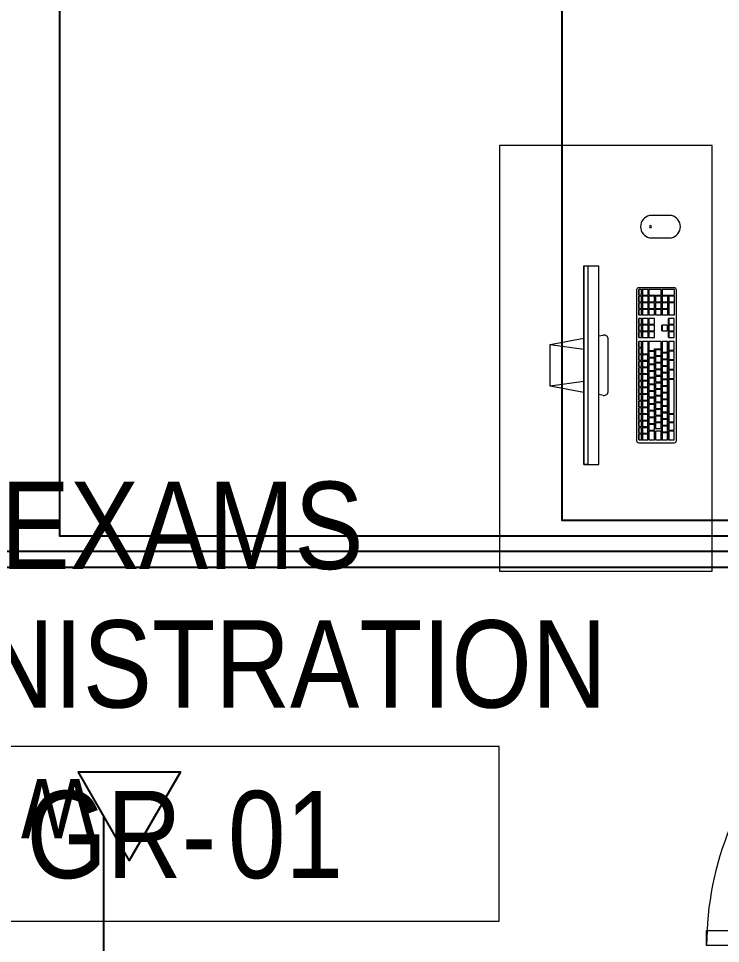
# Model space of a CAD drawing. Header units: millimetres. Extents: x -9358 to 257996, y -67499 to 9117.
# Drawn here: x 36928 to 38939, y -4644 to -1995 of the extents above; entities that cross this region are included whole.
import ezdxf

# ---------------------------------------------------------------- set-up
doc = ezdxf.new("R2010")
doc.units = ezdxf.units.MM
doc.header["$LTSCALE"] = 1000
for name, color, linetype, lineweight in [('A-DOOR', 8, 'Continuous', 9), ('A-DOOR-1', 8, 'Continuous', 18), ('A-DOR', 8, 'Continuous', 9), ('A-FRN', 8, 'Continuous', 9), ('A-GEN-MOD', 8, 'Continuous', 9), ('A-ROM-NAM', 8, 'Continuous', 9)]:
    doc.layers.add(name, color=color, linetype=linetype, lineweight=lineweight)
doc.layers.add('DATANET', color=4, linetype='Continuous')
doc.layers.add('LC-T-OUTLET', color=4, linetype='Continuous')
doc.styles.add('Arial_5', font='arial.ttf', dxfattribs={"width": 0.85, "height": 200})

# ---------------------------------------------------------------- blocks, each defined once
blk = doc.blocks.new('D-W')
at = {"color": 3, "elevation": 0}
blk.add_lwpolyline([(0, 254.5), (146.9, 0), (-146.9, 0), (0, 254.5)], dxfattribs=at)
at = {"layer": 'LC-T-OUTLET', "color": 2}
blk.add_attdef('W', (77.2, 236.3, 0), '', height=170, dxfattribs=at)
blk = doc.blocks.new('2_Seat_computer_desk_11571 - 2_Seat_computer_desk_11571-749485-01-Ground Floor Furniture Plan')
at = {"layer": 'A-FRN'}
for p, q in [((552, 92.9), (570.4, 189.7)), ((570.4, 189.7), (689.3, 189.7)), ((583.7, 92.9), (570.4, 189.7)), ((689.3, 189.7), (676, 92.9)), ((689.3, 189.7), (707.7, 92.9)), ((345.4, 92.9), (345.4, 49.7)), ((914.3, 92.9), (345.4, 92.9)), ((345.4, 81.2), (345.4, 92.9)), ((345.4, 92.9), (914.3, 92.9)), ((914.3, 81.2), (345.4, 81.2)), ((914.3, 92.9), (914.3, 49.7)), ((914.3, 92.9), (914.3, 81.2)), ((345.4, 49.7), (914.3, 49.7)), ((543.6, 37.6), (545.7, 49.7)), ((714, 49.7), (716.1, 37.6)), ((556.1, 22.7), (703.6, 22.7)), ((416, -64.4), (432, -64.4)), ((416, -64.4), (416, -64.6)), ((432, -64.6), (416, -64.6)), ((416, -64.6), (416, -72.6)), ((416, -72.6), (432, -72.6)), ((416, -74.6), (432, -74.6)), ((416, -74.6), (416, -74.9)), ((432, -74.9), (416, -74.9)), ((416, -74.9), (416, -90.8)), ((432, -64.4), (432, -64.6)), ((432, -72.6), (432, -64.6)), ((432, -74.6), (432, -74.9)), ((432, -90.8), (432, -74.9)), ((435, -64.4), (451, -64.4)), ((435, -64.4), (435, -64.6)), ((451, -64.6), (435, -64.6)), ((435, -64.6), (435, -72.6)), ((435, -72.6), (451, -72.6)), ((435, -74.6), (451, -74.6)), ((435, -74.6), (435, -74.9)), ((451, -74.9), (435, -74.9)), ((435, -74.9), (435, -90.8)), ((451, -64.4), (451, -64.6)), ((451, -72.6), (451, -64.6)), ((451, -74.6), (451, -74.9)), ((451, -90.8), (451, -74.9)), ((454, -64.4), (470, -64.4)), ((454, -64.4), (454, -64.6)), ((470, -64.6), (454, -64.6)), ((454, -64.6), (454, -72.6)), ((454, -72.6), (470, -72.6)), ((454, -74.6), (470, -74.6)), ((454, -74.6), (454, -74.9)), ((470, -74.9), (454, -74.9)), ((454, -74.9), (454, -90.8)), ((470, -64.4), (470, -64.6)), ((470, -72.6), (470, -64.6)), ((470, -74.6), (470, -74.9)), ((470, -90.8), (470, -74.9)), ((473, -64.4), (489, -64.4)), ((473, -64.4), (473, -64.6)), ((489, -64.6), (473, -64.6)), ((473, -64.6), (473, -72.6)), ((473, -72.6), (489, -72.6)), ((473, -74.6), (489, -74.6)), ((473, -74.6), (473, -74.9)), ((489, -74.9), (473, -74.9)), ((473, -74.9), (473, -90.8)), ((489, -64.4), (489, -64.6)), ((489, -72.6), (489, -64.6)), ((489, -74.6), (489, -74.9)), ((489, -90.8), (489, -74.9)), ((492, -64.4), (508, -64.4)), ((492, -64.4), (492, -64.6)), ((508, -64.6), (492, -64.6)), ((492, -64.6), (492, -72.6)), ((492, -72.6), (508, -72.6)), ((492, -74.6), (508, -74.6)), ((492, -74.6), (492, -74.9)), ((508, -74.9), (492, -74.9)), ((492, -74.9), (492, -90.8)), ((508, -64.4), (508, -64.6)), ((508, -72.6), (508, -64.6)), ((508, -74.6), (508, -74.9)), ((508, -90.8), (508, -74.9)), ((511, -64.4), (527, -64.4)), ((511, -64.4), (511, -64.6)), ((527, -64.6), (511, -64.6)), ((511, -64.6), (511, -72.6)), ((511, -72.6), (527, -72.6)), ((511, -74.6), (527, -74.6)), ((511, -74.6), (511, -74.9)), ((527, -74.9), (511, -74.9)), ((511, -74.9), (511, -90.8)), ((527, -64.4), (527, -64.6)), ((527, -72.6), (527, -64.6)), ((527, -74.6), (527, -74.9)), ((527, -90.8), (527, -74.9)), ((530, -64.4), (546, -64.4)), ((530, -64.4), (530, -64.6)), ((546, -64.6), (530, -64.6)), ((530, -64.6), (530, -72.6)), ((530, -72.6), (546, -72.6)), ((530, -74.6), (546, -74.6)), ((530, -74.6), (530, -74.9)), ((546, -74.9), (530, -74.9)), ((530, -74.9), (530, -90.8)), ((546, -64.4), (546, -64.6)), ((546, -72.6), (546, -64.6)), ((546, -74.6), (546, -74.9)), ((546, -90.8), (546, -74.9)), ((549, -64.4), (565, -64.4)), ((549, -64.4), (549, -64.6)), ((565, -64.6), (549, -64.6)), ((549, -64.6), (549, -72.6)), ((549, -72.6), (565, -72.6)), ((549, -74.6), (565, -74.6)), ((549, -74.6), (549, -74.9)), ((565, -74.9), (549, -74.9)), ((549, -74.9), (549, -90.8)), ((565, -64.4), (565, -64.6)), ((565, -72.6), (565, -64.6)), ((565, -74.6), (565, -74.9)), ((565, -90.8), (565, -74.9)), ((568, -64.4), (584, -64.4)), ((568, -64.4), (568, -64.6)), ((584, -64.6), (568, -64.6)), ((568, -64.6), (568, -72.6)), ((568, -72.6), (584, -72.6)), ((568, -74.6), (584, -74.6)), ((568, -74.6), (568, -74.9)), ((584, -74.9), (568, -74.9)), ((568, -74.9), (568, -90.8)), ((584, -64.4), (584, -64.6)), ((584, -72.6), (584, -64.6)), ((584, -74.6), (584, -74.9)), ((584, -90.8), (584, -74.9)), ((587, -64.4), (603, -64.4)), ((587, -64.4), (587, -64.6)), ((603, -64.6), (587, -64.6)), ((587, -64.6), (587, -72.6)), ((587, -72.6), (603, -72.6)), ((587, -74.6), (603, -74.6)), ((587, -74.6), (587, -74.9)), ((603, -74.9), (587, -74.9)), ((587, -74.9), (587, -90.8)), ((603, -64.4), (603, -64.6)), ((603, -72.6), (603, -64.6)), ((603, -74.6), (603, -74.9)), ((603, -90.8), (603, -74.9)), ((606, -64.4), (622, -64.4)), ((606, -64.4), (606, -64.6)), ((622, -64.6), (606, -64.6)), ((606, -64.6), (606, -72.6)), ((606, -72.6), (622, -72.6)), ((606, -74.6), (622, -74.6)), ((606, -74.6), (606, -74.9)), ((622, -74.9), (606, -74.9)), ((606, -74.9), (606, -90.8)), ((622, -64.4), (622, -64.6)), ((622, -72.6), (622, -64.6)), ((622, -74.6), (622, -74.9)), ((622, -90.8), (622, -74.9)), ((625, -64.4), (641, -64.4)), ((625, -64.4), (625, -64.6)), ((641, -64.6), (625, -64.6)), ((625, -64.6), (625, -72.6)), ((625, -72.6), (641, -72.6)), ((625, -74.6), (641, -74.6)), ((625, -74.6), (625, -74.9)), ((641, -74.9), (625, -74.9)), ((625, -74.9), (625, -90.8)), ((641, -64.4), (641, -64.6)), ((641, -72.6), (641, -64.6)), ((641, -74.6), (641, -74.9)), ((641, -90.8), (641, -74.9)), ((644, -64.4), (660, -64.4)), ((644, -64.4), (644, -64.6)), ((660, -64.6), (644, -64.6)), ((644, -64.6), (644, -72.6)), ((644, -72.6), (660, -72.6)), ((644, -74.6), (660, -74.6)), ((644, -74.6), (644, -74.9)), ((660, -74.9), (644, -74.9)), ((644, -74.9), (644, -90.8)), ((660, -64.4), (660, -64.6)), ((660, -72.6), (660, -64.6)), ((660, -74.6), (660, -74.9)), ((660, -90.8), (660, -74.9)), ((663, -64.4), (679, -64.4)), ((663, -64.4), (663, -64.6)), ((679, -64.6), (663, -64.6)), ((663, -64.6), (663, -72.6)), ((663, -72.6), (679, -72.6)), ((663, -74.6), (698, -74.6)), ((663, -74.6), (663, -74.9)), ((698, -74.9), (663, -74.9)), ((663, -74.9), (663, -91.1)), ((679, -64.4), (679, -64.6)), ((679, -72.6), (679, -64.6)), ((682, -64.4), (698, -64.4)), ((682, -64.4), (682, -64.6)), ((698, -64.6), (682, -64.6)), ((682, -64.6), (682, -72.6)), ((682, -72.6), (698, -72.6)), ((698, -64.4), (698, -64.6)), ((698, -72.6), (698, -64.6)), ((698, -74.6), (698, -74.9)), ((698, -91.1), (698, -74.9)), ((709.5, -64.4), (725.5, -64.4)), ((709.5, -64.4), (709.5, -64.6)), ((725.5, -64.6), (709.5, -64.6)), ((709.5, -64.6), (709.5, -72.6)), ((709.5, -72.6), (725.5, -72.6)), ((709.5, -74.6), (725.5, -74.6)), ((709.5, -74.6), (709.5, -74.9)), ((725.5, -74.9), (709.5, -74.9)), ((709.5, -74.9), (709.5, -91.1)), ((725.5, -64.4), (725.5, -64.6)), ((725.5, -72.6), (725.5, -64.6)), ((725.5, -74.6), (725.5, -74.9)), ((725.5, -91.1), (725.5, -74.9)), ((728.5, -64.4), (744.5, -64.4)), ((728.5, -64.4), (728.5, -64.6)), ((744.5, -64.6), (728.5, -64.6)), ((728.5, -64.6), (728.5, -72.6)), ((728.5, -72.6), (744.5, -72.6)), ((728.5, -74.6), (744.5, -74.6)), ((728.5, -74.6), (728.5, -74.9)), ((744.5, -74.9), (728.5, -74.9)), ((728.5, -74.9), (728.5, -91.1)), ((744.5, -64.4), (744.5, -64.6)), ((744.5, -72.6), (744.5, -64.6)), ((744.5, -74.6), (744.5, -74.9)), ((744.5, -91.1), (744.5, -74.9)), ((747.5, -64.4), (763.5, -64.4)), ((747.5, -64.4), (747.5, -64.6)), ((763.5, -64.6), (747.5, -64.6)), ((747.5, -64.6), (747.5, -72.6)), ((747.5, -72.6), (763.5, -72.6)), ((747.5, -74.6), (763.5, -74.6)), ((747.5, -74.6), (747.5, -74.9)), ((763.5, -74.9), (747.5, -74.9)), ((747.5, -74.9), (747.5, -91.1)), ((763.5, -64.4), (763.5, -64.6)), ((763.5, -72.6), (763.5, -64.6)), ((763.5, -74.6), (763.5, -74.9)), ((763.5, -91.1), (763.5, -74.9)), ((773.8, -64.4), (789.8, -64.4)), ((773.8, -64.4), (773.8, -64.6)), ((789.8, -64.6), (773.8, -64.6)), ((773.8, -64.6), (773.8, -72.6)), ((773.8, -72.6), (789.8, -72.6)), ((773.8, -74.6), (789.8, -74.6)), ((773.8, -74.6), (773.8, -74.9)), ((789.8, -74.9), (773.8, -74.9)), ((773.8, -74.9), (773.8, -91.1)), ((789.8, -64.4), (789.8, -64.6)), ((789.8, -72.6), (789.8, -64.6)), ((789.8, -74.6), (789.8, -74.9)), ((789.8, -91.1), (789.8, -74.9)), ((792.8, -64.4), (808.8, -64.4)), ((792.8, -64.4), (792.8, -64.6)), ((808.8, -64.6), (792.8, -64.6)), ((792.8, -64.6), (792.8, -72.6)), ((792.8, -72.6), (808.8, -72.6)), ((792.8, -74.6), (808.8, -74.6)), ((792.8, -74.6), (792.8, -74.9)), ((808.8, -74.9), (792.8, -74.9)), ((792.8, -74.9), (792.8, -91.1)), ((808.8, -64.4), (808.8, -64.6)), ((808.8, -72.6), (808.8, -64.6)), ((808.8, -74.6), (808.8, -74.9)), ((808.8, -91.1), (808.8, -74.9)), ((811.8, -64.4), (827.8, -64.4)), ((811.8, -64.4), (811.8, -64.6)), ((827.8, -64.6), (811.8, -64.6)), ((811.8, -64.6), (811.8, -72.6)), ((811.8, -72.6), (827.8, -72.6)), ((811.8, -74.6), (827.8, -74.6)), ((811.8, -74.6), (811.8, -74.9)), ((827.8, -74.9), (811.8, -74.9)), ((811.8, -74.9), (811.8, -91.1)), ((827.8, -64.4), (827.8, -64.6)), ((827.8, -72.6), (827.8, -64.6)), ((827.8, -74.6), (827.8, -74.9)), ((827.8, -91.1), (827.8, -74.9)), ((830.8, -64.4), (846.8, -64.4)), ((830.8, -64.4), (830.8, -64.6)), ((846.8, -64.6), (830.8, -64.6)), ((830.8, -64.6), (830.8, -72.6)), ((830.8, -72.6), (846.8, -72.6)), ((830.8, -74.6), (846.8, -74.6)), ((830.8, -74.6), (830.8, -74.9)), ((846.8, -74.9), (830.8, -74.9)), ((830.8, -74.9), (830.8, -91.1)), ((846.8, -64.4), (846.8, -64.6)), ((846.8, -72.6), (846.8, -64.6)), ((846.8, -74.6), (846.8, -74.9)), ((846.8, -91.1), (846.8, -74.9)), ((416, -90.8), (432, -90.8)), ((416, -93.3), (441, -93.3)), ((416, -93.3), (416, -93.5)), ((441, -93.5), (416, -93.5)), ((416, -93.5), (416, -109.5)), ((435, -90.8), (451, -90.8)), ((441, -93.3), (441, -93.5)), ((441, -109.5), (441, -93.5)), ((444, -93.3), (460, -93.3)), ((444, -93.3), (444, -93.5)), ((460, -93.5), (444, -93.5)), ((444, -93.5), (444, -109.5)), ((454, -90.8), (470, -90.8)), ((460, -93.3), (460, -93.5)), ((460, -109.5), (460, -93.5)), ((463, -93.3), (479, -93.3)), ((463, -93.3), (463, -93.5)), ((479, -93.5), (463, -93.5)), ((463, -93.5), (463, -109.5)), ((473, -90.8), (489, -90.8)), ((479, -93.3), (479, -93.5)), ((479, -109.5), (479, -93.5)), ((482, -93.3), (498, -93.3)), ((482, -93.3), (482, -93.5)), ((498, -93.5), (482, -93.5)), ((482, -93.5), (482, -109.5)), ((492, -90.8), (508, -90.8)), ((498, -93.3), (498, -93.5)), ((498, -109.5), (498, -93.5)), ((501, -93.3), (517, -93.3)), ((501, -93.3), (501, -93.5)), ((517, -93.5), (501, -93.5)), ((501, -93.5), (501, -109.5)), ((511, -90.8), (527, -90.8)), ((517, -93.3), (517, -93.5)), ((517, -109.5), (517, -93.5)), ((520, -93.3), (536, -93.3)), ((520, -93.3), (520, -93.5)), ((536, -93.5), (520, -93.5)), ((520, -93.5), (520, -109.5)), ((530, -90.8), (546, -90.8)), ((536, -93.3), (536, -93.5)), ((536, -109.5), (536, -93.5)), ((539, -93.3), (555, -93.3)), ((539, -93.3), (539, -93.5)), ((555, -93.5), (539, -93.5)), ((539, -93.5), (539, -109.5)), ((549, -90.8), (565, -90.8)), ((555, -93.3), (555, -93.5)), ((555, -109.5), (555, -93.5)), ((558, -93.3), (574, -93.3)), ((558, -93.3), (558, -93.5)), ((574, -93.5), (558, -93.5)), ((558, -93.5), (558, -109.5)), ((568, -90.8), (584, -90.8)), ((574, -93.3), (574, -93.5)), ((574, -109.5), (574, -93.5)), ((577, -93.3), (593, -93.3)), ((577, -93.3), (577, -93.5)), ((593, -93.5), (577, -93.5)), ((577, -93.5), (577, -109.5)), ((587, -90.8), (603, -90.8)), ((593, -93.3), (593, -93.5)), ((593, -109.5), (593, -93.5)), ((596, -93.3), (612, -93.3)), ((596, -93.3), (596, -93.5)), ((612, -93.5), (596, -93.5)), ((596, -93.5), (596, -109.5)), ((606, -90.8), (622, -90.8)), ((612, -93.3), (612, -93.5)), ((612, -109.5), (612, -93.5)), ((615, -93.3), (631, -93.3)), ((615, -93.3), (615, -93.5)), ((631, -93.5), (615, -93.5)), ((615, -93.5), (615, -109.5)), ((625, -90.8), (641, -90.8)), ((631, -93.3), (631, -93.5)), ((631, -109.5), (631, -93.5)), ((634, -93.3), (650, -93.3)), ((634, -93.3), (634, -93.5)), ((650, -93.5), (634, -93.5)), ((634, -93.5), (634, -109.5)), ((644, -90.8), (660, -90.8)), ((650, -93.3), (650, -93.5)), ((650, -109.5), (650, -93.5)), ((653, -93.3), (669, -93.3)), ((653, -93.3), (653, -93.5)), ((669, -93.5), (653, -93.5)), ((653, -93.5), (653, -109.5)), ((663, -91.1), (698, -91.1)), ((669, -93.3), (669, -93.5)), ((669, -109.5), (669, -93.5)), ((672, -93.3), (698, -93.3)), ((672, -93.3), (672, -93.5)), ((698, -93.5), (672, -93.5)), ((672, -93.5), (672, -109.5)), ((698, -93.3), (698, -93.5)), ((698, -128.4), (698, -93.5)), ((709.5, -91.1), (725.5, -91.1)), ((709.5, -93.3), (725.5, -93.3)), ((709.5, -93.5), (709.5, -93.3)), ((709.5, -93.5), (709.5, -109.5)), ((725.5, -93.5), (709.5, -93.5)), ((725.5, -93.3), (725.5, -93.5)), ((725.5, -109.5), (725.5, -93.5)), ((728.5, -91.1), (744.5, -91.1)), ((728.5, -93.3), (744.5, -93.3)), ((728.5, -93.5), (728.5, -93.3)), ((728.5, -93.5), (728.5, -109.5)), ((744.5, -93.5), (728.5, -93.5)), ((744.5, -93.3), (744.5, -93.5)), ((744.5, -109.5), (744.5, -93.5)), ((747.5, -91.1), (763.5, -91.1)), ((747.5, -93.3), (763.5, -93.3)), ((747.5, -93.3), (747.5, -93.5)), ((763.5, -93.5), (747.5, -93.5)), ((747.5, -93.5), (747.5, -109.5)), ((763.5, -93.5), (763.5, -93.3)), ((763.5, -109.5), (763.5, -93.5)), ((773.8, -91.1), (789.8, -91.1)), ((773.8, -93.3), (789.8, -93.3)), ((773.8, -93.3), (773.8, -93.5)), ((789.8, -93.5), (773.8, -93.5)), ((773.8, -93.5), (773.8, -109.8)), ((789.8, -93.3), (789.8, -93.5)), ((789.8, -109.8), (789.8, -93.5)), ((792.8, -91.1), (808.8, -91.1)), ((792.8, -93.3), (808.8, -93.3)), ((792.8, -93.3), (792.8, -93.5)), ((808.8, -93.5), (792.8, -93.5)), ((792.8, -93.5), (792.8, -109.8)), ((808.8, -93.3), (808.8, -93.5)), ((808.8, -109.8), (808.8, -93.5)), ((811.8, -91.1), (827.8, -91.1)), ((811.8, -93.3), (827.8, -93.3)), ((811.8, -93.3), (811.8, -93.5)), ((827.8, -93.5), (811.8, -93.5)), ((811.8, -93.5), (811.8, -109.8)), ((827.8, -93.3), (827.8, -93.5)), ((827.8, -109.8), (827.8, -93.5)), ((830.8, -91.1), (846.8, -91.1)), ((830.8, -93.3), (846.8, -93.3)), ((830.8, -93.3), (830.8, -93.5)), ((846.8, -93.5), (830.8, -93.5)), ((830.8, -93.5), (830.8, -128.7)), ((846.8, -93.3), (846.8, -93.5)), ((846.8, -128.7), (846.8, -93.5)), ((416, -109.5), (441, -109.5)), ((416, -112.2), (441, -112.2)), ((416, -112.2), (416, -112.5)), ((441, -112.5), (416, -112.5)), ((416, -112.5), (416, -128.4)), ((416, -128.4), (441, -128.4)), ((416, -131.1), (436, -131.1)), ((416, -131.1), (416, -131.4)), ((436, -131.4), (416, -131.4)), ((416, -131.4), (416, -147.3)), ((436, -131.1), (436, -131.4)), ((436, -147.3), (436, -131.4)), ((439, -131.1), (455, -131.1)), ((439, -131.1), (439, -131.4)), ((455, -131.4), (439, -131.4)), ((439, -131.4), (439, -147.3)), ((441, -112.2), (441, -112.5)), ((441, -128.4), (441, -112.5)), ((444, -109.5), (460, -109.5)), ((449, -112.2), (465, -112.2)), ((449, -112.2), (449, -112.5)), ((465, -112.5), (449, -112.5)), ((449, -112.5), (449, -128.4)), ((449, -128.4), (465, -128.4)), ((455, -131.1), (455, -131.4)), ((455, -147.3), (455, -131.4)), ((458, -131.1), (474, -131.1)), ((458, -131.1), (458, -131.4)), ((474, -131.4), (458, -131.4)), ((458, -131.4), (458, -147.3)), ((463, -109.5), (479, -109.5)), ((465, -112.2), (465, -112.5)), ((465, -128.4), (465, -112.5)), ((468, -112.2), (484, -112.2)), ((468, -112.2), (468, -112.5)), ((484, -112.5), (468, -112.5)), ((468, -112.5), (468, -128.4)), ((468, -128.4), (484, -128.4)), ((474, -131.1), (474, -131.4)), ((474, -147.3), (474, -131.4)), ((477, -131.1), (493, -131.1)), ((477, -131.1), (477, -131.4)), ((493, -131.4), (477, -131.4)), ((477, -131.4), (477, -147.3)), ((482, -109.5), (498, -109.5)), ((484, -112.2), (484, -112.5)), ((484, -128.4), (484, -112.5)), ((487, -112.2), (503, -112.2)), ((487, -112.2), (487, -112.5)), ((503, -112.5), (487, -112.5)), ((487, -112.5), (487, -128.4)), ((487, -128.4), (503, -128.4)), ((493, -131.1), (493, -131.4)), ((493, -147.3), (493, -131.4)), ((496, -131.1), (512, -131.1)), ((496, -131.1), (496, -131.4)), ((512, -131.4), (496, -131.4)), ((496, -131.4), (496, -147.3)), ((501, -109.5), (517, -109.5)), ((503, -112.2), (503, -112.5)), ((503, -128.4), (503, -112.5)), ((506, -112.2), (522, -112.2)), ((506, -112.2), (506, -112.5)), ((522, -112.5), (506, -112.5)), ((506, -112.5), (506, -128.4)), ((506, -128.4), (522, -128.4)), ((512, -131.1), (512, -131.4)), ((512, -147.3), (512, -131.4)), ((515, -131.1), (531, -131.1)), ((515, -131.1), (515, -131.4)), ((531, -131.4), (515, -131.4)), ((515, -131.4), (515, -147.3)), ((520, -109.5), (536, -109.5)), ((522, -112.2), (522, -112.5)), ((522, -128.4), (522, -112.5)), ((525, -112.2), (541, -112.2)), ((525, -112.2), (525, -112.5)), ((541, -112.5), (525, -112.5)), ((525, -112.5), (525, -128.4)), ((525, -128.4), (541, -128.4)), ((531, -131.1), (531, -131.4)), ((531, -147.3), (531, -131.4)), ((534, -131.1), (550, -131.1)), ((534, -131.1), (534, -131.4)), ((550, -131.4), (534, -131.4)), ((534, -131.4), (534, -147.3)), ((539, -109.5), (555, -109.5)), ((541, -112.2), (541, -112.5)), ((541, -128.4), (541, -112.5)), ((544, -112.2), (560, -112.2)), ((544, -112.2), (544, -112.5)), ((560, -112.5), (544, -112.5)), ((544, -112.5), (544, -128.4)), ((544, -128.4), (560, -128.4)), ((550, -131.1), (550, -131.4)), ((550, -147.3), (550, -131.4)), ((553, -131.1), (569, -131.1)), ((553, -131.1), (553, -131.4)), ((569, -131.4), (553, -131.4)), ((553, -131.4), (553, -147.3)), ((558, -109.5), (574, -109.5)), ((560, -112.2), (560, -112.5)), ((560, -128.4), (560, -112.5)), ((563, -112.2), (579, -112.2)), ((563, -112.2), (563, -112.5)), ((579, -112.5), (563, -112.5)), ((563, -112.5), (563, -128.4)), ((563, -128.4), (579, -128.4)), ((569, -131.1), (569, -131.4)), ((569, -147.3), (569, -131.4)), ((572, -131.1), (588, -131.1)), ((572, -131.1), (572, -131.4)), ((588, -131.4), (572, -131.4)), ((572, -131.4), (572, -147.3)), ((577, -109.5), (593, -109.5)), ((579, -112.2), (579, -112.5)), ((579, -128.4), (579, -112.5)), ((582, -112.2), (598, -112.2)), ((582, -112.2), (582, -112.5)), ((598, -112.5), (582, -112.5)), ((582, -112.5), (582, -128.4)), ((582, -128.4), (598, -128.4)), ((588, -131.1), (588, -131.4)), ((588, -147.3), (588, -131.4)), ((591, -131.1), (607, -131.1)), ((591, -131.1), (591, -131.4)), ((607, -131.4), (591, -131.4)), ((591, -131.4), (591, -147.3)), ((596, -109.5), (612, -109.5)), ((598, -112.2), (598, -112.5)), ((598, -128.4), (598, -112.5)), ((601, -112.2), (617, -112.2)), ((601, -112.2), (601, -112.5)), ((617, -112.5), (601, -112.5)), ((601, -112.5), (601, -128.4)), ((601, -128.4), (617, -128.4)), ((607, -131.1), (607, -131.4)), ((607, -147.3), (607, -131.4)), ((610, -131.1), (626, -131.1)), ((610, -131.1), (610, -131.4)), ((626, -131.4), (610, -131.4)), ((610, -131.4), (610, -147.3)), ((615, -109.5), (631, -109.5)), ((617, -112.2), (617, -112.5)), ((617, -128.4), (617, -112.5)), ((620, -112.2), (636, -112.2)), ((620, -112.2), (620, -112.5)), ((636, -112.5), (620, -112.5)), ((620, -112.5), (620, -128.4)), ((620, -128.4), (636, -128.4)), ((626, -131.1), (626, -131.4)), ((626, -147.3), (626, -131.4)), ((629, -131.1), (645, -131.1)), ((629, -131.1), (629, -131.4)), ((645, -131.4), (629, -131.4)), ((629, -131.4), (629, -147.3)), ((634, -109.5), (650, -109.5)), ((636, -112.2), (636, -112.5)), ((636, -128.4), (636, -112.5)), ((639, -112.2), (655, -112.2)), ((639, -112.2), (639, -112.5)), ((655, -112.5), (639, -112.5)), ((639, -112.5), (639, -128.4)), ((639, -128.4), (655, -128.4)), ((645, -131.1), (645, -131.4)), ((645, -147.3), (645, -131.4)), ((648, -131.1), (664, -131.1)), ((648, -131.1), (648, -131.4)), ((664, -131.4), (648, -131.4)), ((648, -131.4), (648, -147.3)), ((653, -109.5), (669, -109.5)), ((655, -112.2), (655, -112.5)), ((655, -128.4), (655, -112.5)), ((658, -112.2), (674, -112.2)), ((658, -112.2), (658, -112.5)), ((674, -112.5), (658, -112.5)), ((658, -112.5), (658, -128.4)), ((658, -128.4), (674, -128.4)), ((664, -131.1), (664, -131.4)), ((664, -147.3), (664, -131.4)), ((667, -131.1), (698, -131.1)), ((667, -131.1), (667, -131.4)), ((698, -131.4), (667, -131.4)), ((667, -131.4), (667, -147.3)), ((672, -109.5), (677, -109.5)), ((674, -112.2), (674, -112.5)), ((674, -128.4), (674, -112.5)), ((677, -109.5), (677, -128.4)), ((677, -128.4), (698, -128.4)), ((698, -131.1), (698, -131.4)), ((698, -147.3), (698, -131.4)), ((709.5, -109.5), (725.5, -109.5)), ((728.5, -109.5), (744.5, -109.5)), ((728.5, -131.1), (744.5, -131.1)), ((728.5, -131.4), (728.5, -131.1)), ((728.5, -131.4), (728.5, -147.3)), ((744.5, -131.4), (728.5, -131.4)), ((744.5, -131.1), (744.5, -131.4)), ((744.5, -147.3), (744.5, -131.4)), ((747.5, -109.5), (763.5, -109.5)), ((773.8, -109.8), (789.8, -109.8)), ((773.8, -112.2), (789.8, -112.2)), ((773.8, -112.2), (773.8, -112.5)), ((789.8, -112.5), (773.8, -112.5)), ((773.8, -112.5), (773.8, -128.7)), ((773.8, -128.7), (789.8, -128.7)), ((773.8, -131.1), (789.8, -131.1)), ((773.8, -131.1), (773.8, -131.4)), ((789.8, -131.4), (773.8, -131.4)), ((773.8, -131.4), (773.8, -147.6)), ((789.8, -112.2), (789.8, -112.5)), ((789.8, -128.7), (789.8, -112.5)), ((789.8, -131.1), (789.8, -131.4)), ((789.8, -147.6), (789.8, -131.4)), ((792.8, -109.8), (808.8, -109.8)), ((792.8, -112.2), (808.8, -112.2)), ((792.8, -112.2), (792.8, -112.5)), ((808.8, -112.5), (792.8, -112.5)), ((792.8, -112.5), (792.8, -128.7)), ((792.8, -128.7), (808.8, -128.7)), ((792.8, -131.1), (808.8, -131.1)), ((792.8, -131.1), (792.8, -131.4)), ((808.8, -131.4), (792.8, -131.4)), ((792.8, -131.4), (792.8, -147.6)), ((808.8, -112.2), (808.8, -112.5)), ((808.8, -128.7), (808.8, -112.5)), ((808.8, -131.1), (808.8, -131.4)), ((808.8, -147.6), (808.8, -131.4)), ((811.8, -109.8), (827.8, -109.8)), ((811.8, -112.2), (827.8, -112.2)), ((811.8, -112.2), (811.8, -112.5)), ((827.8, -112.5), (811.8, -112.5)), ((811.8, -112.5), (811.8, -128.7)), ((811.8, -128.7), (827.8, -128.7)), ((811.8, -131.1), (827.8, -131.1)), ((811.8, -131.1), (811.8, -131.4)), ((827.8, -131.4), (811.8, -131.4)), ((811.8, -131.4), (811.8, -147.6)), ((827.8, -112.2), (827.8, -112.5)), ((827.8, -128.7), (827.8, -112.5)), ((827.8, -131.1), (827.8, -131.4)), ((827.8, -147.6), (827.8, -131.4)), ((830.8, -128.7), (846.8, -128.7)), ((830.8, -131.1), (846.8, -131.1)), ((830.8, -131.1), (830.8, -131.4)), ((846.8, -131.4), (830.8, -131.4)), ((830.8, -131.4), (830.8, -166.5)), ((846.8, -131.1), (846.8, -131.4)), ((846.8, -166.5), (846.8, -131.4)), ((416, -147.3), (436, -147.3)), ((416, -150), (441, -150)), ((416, -150), (416, -150.3)), ((441, -150.3), (416, -150.3)), ((416, -150.3), (416, -166.2)), ((439, -147.3), (455, -147.3)), ((441, -150), (441, -150.3)), ((441, -166.2), (441, -150.3)), ((444, -150), (465, -150)), ((444, -150), (444, -150.3)), ((465, -150.3), (444, -150.3)), ((444, -150.3), (444, -166.2)), ((458, -147.3), (474, -147.3)), ((465, -150), (465, -150.3)), ((465, -166.2), (465, -150.3)), ((468, -150), (489, -150)), ((468, -150), (468, -150.3)), ((489, -150.3), (468, -150.3)), ((468, -150.3), (468, -166.2)), ((477, -147.3), (493, -147.3)), ((489, -150), (489, -150.3)), ((489, -166.2), (489, -150.3)), ((492, -150), (589, -150)), ((492, -150), (492, -150.3)), ((589, -150.3), (492, -150.3)), ((492, -150.3), (492, -166.2)), ((496, -147.3), (512, -147.3)), ((515, -147.3), (531, -147.3)), ((534, -147.3), (550, -147.3)), ((553, -147.3), (569, -147.3)), ((572, -147.3), (588, -147.3)), ((589, -150), (589, -150.3)), ((589, -166.2), (589, -150.3)), ((591, -147.3), (607, -147.3)), ((592, -150), (616, -150)), ((592, -150), (592, -150.3)), ((616, -150.3), (592, -150.3)), ((592, -150.3), (592, -166.2)), ((610, -147.3), (626, -147.3)), ((616, -150), (616, -150.3)), ((616, -166.2), (616, -150.3)), ((619, -150), (643, -150)), ((619, -150), (619, -150.3)), ((643, -150.3), (619, -150.3)), ((619, -150.3), (619, -166.2)), ((629, -147.3), (645, -147.3)), ((643, -150), (643, -150.3)), ((643, -166.2), (643, -150.3)), ((646, -150), (670, -150)), ((646, -150), (646, -150.3)), ((670, -150.3), (646, -150.3)), ((646, -150.3), (646, -166.2)), ((648, -147.3), (664, -147.3)), ((667, -147.3), (698, -147.3)), ((670, -150), (670, -150.3)), ((670, -166.2), (670, -150.3)), ((673, -150), (698, -150)), ((673, -150), (673, -150.3)), ((698, -150.3), (673, -150.3)), ((673, -150.3), (673, -166.2)), ((698, -150), (698, -150.3)), ((698, -166.2), (698, -150.3)), ((709.5, -150), (725.5, -150)), ((709.5, -150.3), (709.5, -150)), ((709.5, -150.3), (709.5, -166.2)), ((725.5, -150.3), (709.5, -150.3)), ((725.5, -150), (725.5, -150.3)), ((725.5, -166.2), (725.5, -150.3)), ((728.5, -147.3), (744.5, -147.3)), ((728.5, -150), (744.5, -150)), ((728.5, -150.3), (728.5, -150)), ((728.5, -150.3), (728.5, -166.2)), ((744.5, -150.3), (728.5, -150.3)), ((744.5, -150), (744.5, -150.3)), ((744.5, -166.2), (744.5, -150.3)), ((747.5, -150), (763.5, -150)), ((747.5, -150), (747.5, -150.3)), ((763.5, -150.3), (747.5, -150.3)), ((747.5, -150.3), (747.5, -166.2)), ((763.5, -150.3), (763.5, -150)), ((763.5, -166.2), (763.5, -150.3)), ((773.8, -147.6), (789.8, -147.6)), ((773.8, -150), (808.8, -150)), ((773.8, -150), (773.8, -150.3)), ((808.8, -150.3), (773.8, -150.3)), ((773.8, -150.3), (773.8, -166.5)), ((792.8, -147.6), (808.8, -147.6)), ((808.8, -150), (808.8, -150.3)), ((808.8, -166.5), (808.8, -150.3)), ((811.8, -147.6), (827.8, -147.6)), ((811.8, -150), (827.8, -150)), ((811.8, -150), (811.8, -150.3)), ((827.8, -150.3), (811.8, -150.3)), ((811.8, -150.3), (811.8, -166.5)), ((827.8, -150), (827.8, -150.3)), ((827.8, -166.5), (827.8, -150.3)), ((416, -166.2), (441, -166.2)), ((444, -166.2), (465, -166.2)), ((468, -166.2), (489, -166.2)), ((492, -166.2), (589, -166.2)), ((592, -166.2), (616, -166.2)), ((619, -166.2), (643, -166.2)), ((646, -166.2), (670, -166.2)), ((673, -166.2), (698, -166.2)), ((709.5, -166.2), (725.5, -166.2)), ((728.5, -166.2), (744.5, -166.2)), ((747.5, -166.2), (763.5, -166.2)), ((773.8, -166.5), (808.8, -166.5)), ((811.8, -166.5), (827.8, -166.5)), ((830.8, -166.5), (846.8, -166.5))]:
    blk.add_line(p, q, dxfattribs=at)
for centre, radius, start, end in [((556.1, 35.4), 12.7, 170, 270), ((703.6, 35.4), 12.7, 270, 10), ((1026.7, -98.2), 3.16, 0, 180), ((1026.7, -98.2), 3.16, 180, 360)]:
    blk.add_arc(centre, radius, start, end, dxfattribs=at)
at = {"layer": 'A-GEN-MOD'}
for p, q in [((407.7, -64.7), (407.7, -165.9)), ((845.6, -58.4), (414, -58.4)), ((852, -165.9), (852, -64.7)), ((995, -95), (995, -158.5)), ((1058.5, -158.5), (1058.5, -95)), ((414, -172.2), (845.6, -172.2))]:
    blk.add_line(p, q, dxfattribs=at)
for centre, radius, start, end in [((414, -64.7), 6.35, 90, 180), ((845.6, -64.7), 6.35, 360, 90), ((1026.7, -102.2), 32.5, 12.6804, 167.3196), ((1026.7, -151.4), 32.5, 192.6804, 347.3196), ((414, -165.9), 6.35, 180, 270), ((845.6, -165.9), 6.35, 270, 360)]:
    blk.add_arc(centre, radius, start, end, dxfattribs=at)
blk = doc.blocks.new('Haworth_Worksurface_Reside-Rectangular2 - 60_ x 30_ 2-789986-01-Ground Floor Furniture Plan')
at = {"layer": 'A-FRN'}
for p, q in [((609.6, 304.8), (-609.6, 304.8)), ((-609.6, 304.8), (-609.6, -304.8)), ((609.6, -304.8), (609.6, 304.8)), ((-609.6, -304.8), (609.6, -304.8))]:
    blk.add_line(p, q, dxfattribs=at)
blk = doc.blocks.new('Wood door - 1000-Wood Door-2297611-01-Ground Floor Furniture Plan')
at = {"layer": 'A-DOOR'}
blk.add_arc((442, -77), 884, 180, 270, dxfattribs=at)
at = {"layer": 'A-DOOR-1'}
for p, q in [((-505, 92.5), (-505, 82.5)), ((-505, 82.5), (-505, 92.5)), ((-503.5, 82.5), (-503.5, 92.5)), ((-445.7, 95), (-502.5, 95)), ((-502.5, 95), (-445.7, 95)), ((-502.5, 93.5), (-445.7, 93.5)), ((-495, 81.5), (-502.5, 81.5)), ((-502.5, 80), (-495, 80)), ((-495, 80), (-500, 80)), ((-495, 81.5), (-495, 80)), ((-495, -80), (-495, 80)), ((-444.7, 92.5), (-444.7, -32.5)), ((-443.2, -8.1), (-443.2, 92.5)), ((-443.2, 92.5), (-443.2, -8.1)), ((443.2, -8.1), (443.2, 92.5)), ((443.2, -8.4), (443.2, 92.5)), ((444.7, 92.5), (444.7, -32.5)), ((445.7, 95), (502.5, 95)), ((445.7, 95), (502.5, 95)), ((502.5, 93.5), (445.7, 93.5)), ((495, 81.5), (495, 80)), ((495, 81.5), (502.5, 81.5)), ((502.5, 80), (495, 80)), ((495, 80), (495, -80)), ((500, 80), (495, 80)), ((503.5, 82.5), (503.5, 92.5)), ((505, 92.5), (505, 82.5)), ((505, 92.5), (505, 82.5)), ((-453.7, -23), (-455.2, -23)), ((-455.2, -23), (-455.2, -32.5)), ((-453.7, -32.5), (-453.7, -23)), ((-441.7, -8.1), (-443.2, -8.4)), ((-443.2, -32.5), (-443.2, -8.1)), ((-443.2, -8.1), (-441.7, -8.1)), ((-443.2, -8.4), (-441.5, -18.1)), ((-440, -18), (-441.7, -8.1)), ((-441.7, -8.1), (-440, -18)), ((-441.5, -18.1), (-441.5, -43.5)), ((-440, -43.5), (-440, -18)), ((-440, -18), (-440, -43.5)), ((440, -18), (441.7, -8.1)), ((440, -18), (441.7, -8.1)), ((440, -43.5), (440, -18)), ((440, -43.5), (440, -18)), ((443.2, -8.4), (441.5, -18.1)), ((441.5, -18.1), (441.5, -43.5)), ((441.7, -8.1), (443.2, -8.4)), ((441.7, -8.1), (443.2, -8.4)), ((443.2, -32.5), (443.2, -8.1)), ((453.7, -23), (455.2, -23)), ((453.7, -32.5), (453.7, -23)), ((455.2, -23), (455.2, -32.5)), ((-456.5, -92.5), (-456.5, -47)), ((-455, -92.5), (-455, -47)), ((-455, -47), (-455, -92.5)), ((-442.5, -44.5), (-454, -44.5)), ((-442.5, -46), (-454, -46)), ((-442.5, -46), (-454, -46)), ((-445.7, -33.5), (-452.7, -33.5)), ((-452.7, -35), (-445.7, -35)), ((442.5, -44.5), (454, -44.5)), ((442.5, -46), (454, -46)), ((454, -46), (442.5, -46)), ((445.7, -33.5), (452.7, -33.5)), ((452.7, -35), (445.7, -35)), ((455, -92.5), (455, -47)), ((455, -92.5), (455, -47)), ((456.5, -92.5), (456.5, -47)), ((399, -77), (442, -77)), ((399, -961), (399, -77)), ((442, -77), (442, -961)), ((-505, -92.5), (-505, -82.5)), ((-505, -92.5), (-505, -82.5)), ((-503.5, -92.5), (-503.5, -82.5)), ((-495, -80), (-502.5, -80)), ((-502.5, -81.5), (-495, -81.5)), ((-457.5, -93.5), (-502.5, -93.5)), ((-502.5, -95), (-457.5, -95)), ((-457.5, -95), (-502.5, -95)), ((-500, -80), (-495, -80)), ((-495, -81.5), (-495, -80)), ((457.5, -93.5), (502.5, -93.5)), ((502.5, -95), (457.5, -95)), ((502.5, -95), (457.5, -95)), ((495, -81.5), (495, -80)), ((495, -80), (502.5, -80)), ((495, -80), (500, -80)), ((502.5, -81.5), (495, -81.5)), ((503.5, -92.5), (503.5, -82.5)), ((505, -92.5), (505, -82.5)), ((505, -82.5), (505, -92.5)), ((442, -961), (399, -961))]:
    blk.add_line(p, q, dxfattribs=at)
for centre, radius, start, end in [((-502.5, 92.5), 2.5, 90, 180), ((-502.5, 92.5), 2.5, 90, 180), ((-502.5, 82.5), 2.5, 180, 270), ((-502.5, 82.5), 2.5, 180, 270), ((-502.5, 92.5), 1.03, 90, 180), ((-502.5, 82.5), 1.01, 180, 270), ((-445.7, 92.5), 2.5, 0, 90), ((-445.7, 92.5), 2.5, 0, 90), ((-445.7, 92.5), 0.985, 0, 90), ((445.7, 92.5), 2.5, 90, 180), ((445.7, 92.5), 2.5, 90, 180), ((445.7, 92.5), 0.985, 90, 180), ((502.5, 92.5), 2.5, 360, 90), ((502.5, 92.5), 2.5, 0, 90), ((502.5, 92.5), 1.03, 0, 90), ((502.5, 82.5), 1.01, 270, 360), ((502.5, 82.5), 2.5, 270, 0), ((502.5, 82.5), 2.5, 285, 360), ((-454, -47), 2.5, 90, 180), ((-452.7, -32.5), 2.5, 180, 270), ((-454, -47), 0.997, 90, 180), ((-454, -47), 0.997, 90, 180), ((-452.7, -32.5), 1.01, 180, 270), ((-445.7, -32.5), 0.984, 270, 360), ((-445.7, -32.5), 2.5, 270, 360), ((-442.5, -43.5), 1, 270, 0), ((-442.5, -43.5), 2.5, 270, 360), ((-442.5, -43.5), 2.5, 270, 360), ((442.5, -43.5), 2.5, 180, 270), ((442.5, -43.5), 2.5, 180, 270), ((442.5, -43.5), 1, 180, 270), ((445.7, -32.5), 2.5, 180, 270), ((445.7, -32.5), 0.984, 180, 270), ((452.7, -32.5), 1.01, 270, 360), ((452.7, -32.5), 2.5, 270, 360), ((454, -47), 2.5, 360, 90), ((454, -47), 0.997, 360, 90), ((454, -47), 0.979, 0, 90), ((-502.5, -82.5), 2.5, 90, 180), ((-502.5, -82.5), 2.5, 90, 180), ((-502.5, -92.5), 2.5, 180, 270), ((-502.5, -92.5), 2.5, 180, 270), ((-502.5, -82.5), 1, 90, 180), ((-502.5, -92.5), 1, 180, 270), ((-457.5, -92.5), 1, 270, 0), ((-457.5, -92.5), 2.5, 270, 360), ((-457.5, -92.5), 2.5, 270, 360), ((457.5, -92.5), 2.5, 180, 270), ((457.5, -92.5), 2.5, 180, 270), ((457.5, -92.5), 1, 180, 270), ((502.5, -82.5), 2.5, 0, 90), ((502.5, -82.5), 1, 0, 90), ((502.5, -92.5), 1, 270, 360), ((502.5, -92.5), 2.5, 270, 360), ((502.5, -92.5), 2.5, 270, 360), ((502.5, -82.5), 2.5, 360, 75)]:
    blk.add_arc(centre, radius, start, end, dxfattribs=at)
blk = doc.blocks.new('M_Room Tag_Small - M_Room Tag_Small-919701-01-Ground Floor Furniture Plan')
at = {"layer": 'A-ROM-NAM'}
for p, q in [((9, 2.5), (-9, 2.5)), ((-9, 2.5), (-9, -2.5)), ((9, -2.5), (9, 2.5)), ((-9, -2.5), (9, -2.5))]:
    blk.add_line(p, q, dxfattribs=at)
blk = doc.blocks.new('G')
at = {"layer": 'A-DOR', "rotation": 269.9999999999998}
blk.add_blockref('Wood door - 1000-Wood Door-2297611-01-Ground Floor Furniture Plan', (39860, -4060), dxfattribs=at)
at = {"layer": 'A-FRN'}
for name, p, rotation in [('Haworth_Worksurface_Reside-Rectangular2 - 60_ x 30_ 2-789986-01-Ground Floor Furniture Plan', (38610, -2820), 269.9999999999605), ('2_Seat_computer_desk_11571 - 2_Seat_computer_desk_11571-749485-01-Ground Floor Furniture Plan', (38640, -3469.6), 90.00000000004042)]:
    blk.add_blockref(name, p, dxfattribs=dict(at, rotation=rotation))
at = {"layer": 'A-ROM-NAM', "xscale": 99.99999999999991, "yscale": 99.99999999999991, "zscale": 99.99999999999991}
blk.add_blockref('M_Room Tag_Small - M_Room Tag_Small-919701-01-Ground Floor Furniture Plan', (37405, -4182), dxfattribs=at)
at = {"layer": 'A-ROM-NAM', "char_height": 250, "attachment_point": 1, "style": 'Arial_5'}
for s, insert, width in [('EXAMS', (36876.8, -3173.4), 1320.379), ('ADMINISTRATION', (36073.1, -3570.3), 3261.265), ('GR-', (36950.2, -4058.8), 699.873), ('01', (37527.6, -4058.8), 418.481)]:
    blk.add_mtext(s, dxfattribs=dict(at, insert=insert, width=width))

msp = doc.modelspace()

# ---------------------------------------------------------------- block references
msp.add_blockref('G', (0, -148.1))

# ---------------------------------------------------------------- next in the draw order: linework, layer by layer
at = {"layer": 'DATANET', "color": 3}
for points in [[(42623, -4938.1), (42623, -3432.5), (38485, -3432.5), (38485, -324.8), (39301.5, -324.8)], [(36513.5, -345.3), (37045, -345.3), (37045, -3476.9), (42590, -3476.9), (42590, -4938.1)], [(42555, -4938.1), (42555, -3521.3), (34187, -3521.3), (34187, -2733.5)], [(34203, -3796.6), (34203, -3565.8), (42525, -3565.8), (42525, -4938.1)], [(37171.5, -4280.3), (37171.5, -7097.1), (42515, -7097.1)]]:
    msp.add_lwpolyline(points, dxfattribs=at)

# ---------------------------------------------------------------- next in the draw order: block references
ref = msp.add_blockref('D-W', (37245, -4153.1, 0), dxfattribs=dict(at, xscale=-1, rotation=180))
ref.add_attrib('W', 'W', (37149, -4173.1, 0), dxfattribs={"layer": 'LC-T-OUTLET', "color": 3, "height": 170, "rotation": 180})

doc.saveas('drawing.dxf')
